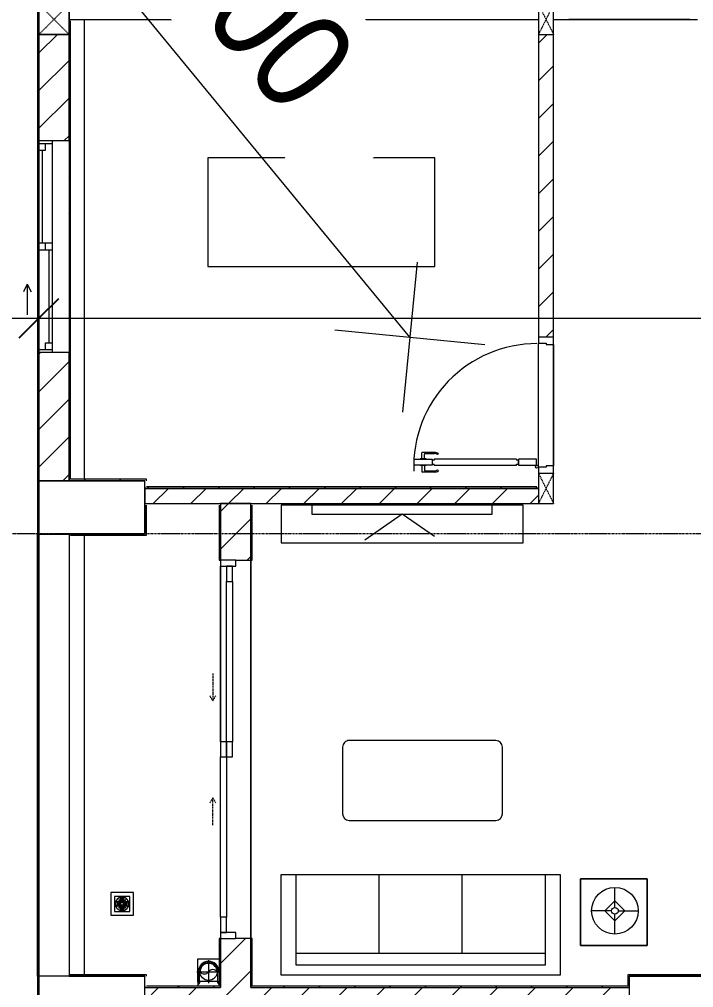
# Model space of a CAD drawing. Header units: millimetres. Extents: x 5357 to 201988, y -16345 to 109895.
# Drawn here: x 33524 to 37978, y 70037 to 76437 of the extents above; entities that cross this region are included whole.
import ezdxf

# ---------------------------------------------------------------- set-up
doc = ezdxf.new("R2010")
doc.units = ezdxf.units.MM
for name, pattern in [('Dash', [6, 3, -3]), ('Grid Line', [22.225, 12.7, -3.175, 3.175, -3.175]), ('IMPORT-CENTER _3_', [10.16, 6.35, -1.27, 1.27, -1.27])]:
    doc.linetypes.add(name, pattern=pattern)
for name, color, linetype, lineweight in [('0-1', 7, 'Continuous', 5), ('A-ANNO-DIMS', 211, 'Continuous', 9), ('A-ANNO-DIMS-220', 211, 'Continuous', 9), ('A-CLNG', 13, 'Continuous', 9), ('A-DETL-GENF-1', 53, 'Continuous', 9), ('A-DETL-THIN', 151, 'Continuous', 9), ('A-DOOR', 31, 'Continuous', 9), ('A-DOOR-1', 53, 'Continuous', 9), ('A-DOOR-FRAM', 31, 'Continuous', 9), ('A-DOOR-HDLN', 31, 'Dash', 9), ('A-FLOR-1', 10, 'Continuous', 9), ('A-FLOR-2', 53, 'Continuous', 9), ('A-GLAZ', 151, 'Continuous', 9), ('A-WALL', 113, 'Continuous', 9), ('A-WALL-1', 9, 'Continuous', 18), ('A-WALL-2', 53, 'Continuous', 9), ('A-WALL-4', 113, 'Continuous', 18), ('A-WALL-PATT-1', 10, 'Continuous', 9), ('A-WALL-PATT-2', 53, 'Continuous', 9), ('A-WALL-PATT-3', 111, 'Continuous', 9), ('G-IMPT', 8, 'Continuous', 9), ('G-IMPT-2', 8, 'IMPORT-CENTER _3_', 9), ('I-FURN', 30, 'Continuous', 9), ('I-FURN-1', 53, 'Continuous', 9), ('I-WALL-1', 9, 'Continuous', 18), ('M-EQPM', 50, 'Continuous', 9), ('S-COLS', 52, 'Continuous', 9), ('S-COLS-2', 9, 'Continuous', 18), ('S-COLS-4', 53, 'Continuous', 9), ('S-COLS-5', 52, 'Continuous', 18), ('S-COLS-6', 52, 'Dash', 9), ('S-COLS-HDLN', 52, 'Dash', 9), ('S-COLS-HDLN-1', 53, 'Dash', 9), ('S-GRID-1', 1, 'Grid Line', 9)]:
    doc.layers.add(name, color=color, linetype=linetype, lineweight=lineweight)
doc.styles.add('Arial_4', font='arial_0.ttf', dxfattribs={"width": 0.9, "height": 660})
doc.styles.add('UTM Avo', font='UTM Avo.ttf', dxfattribs={"width": 0.9, "height": 660})
doc.dimstyles.new('1_Dim_chi_tiet_khu_đất_2', dxfattribs={"dimscale": 304.8, "dimtxt": 673.371204, "dimasz": 0.866142, "dimexe": 0.721785, "dimexo": 0.0625, "dimgap": 0.072178, "dimtad": 1, "dimdec": 0, "dimrnd": 5, "dimzin": 0, "dimdsep": 46, "dimtxsty": 'Arial_4', "dimblk1": 'OBLIQUE', "dimblk2": 'OBLIQUE', "dimsah": 1, "dimcen": 0.09, "dimdle": 0.721785, "dimazin": 0, "dimtfac": 1, "dimtdec": 4, "dimtix": 1, "dimtmove": 0, "dimatfit": 3, "dimfxl": 2.165354, "dimfxlon": 1, "dimtvp": 1, "dimtolj": 1, "dimtzin": 0, "dimarcsym": 2})
doc.dimstyles.new('Arrow_-_2_5mm_Arial_DIM_KHU_DAT', dxfattribs={"dimscale": 304.8, "dimtxt": 659.538626, "dimasz": 2.165354, "dimexe": 1.732283, "dimexo": 0, "dimgap": 0.360892, "dimtad": 1, "dimjust": 3, "dimdec": 0, "dimzin": 0, "dimdsep": 46, "dimtxsty": 'UTM Avo', "dimsah": 1, "dimcen": 0.09, "dimazin": 0, "dimtfac": 1, "dimtdec": 4, "dimtix": 1, "dimtmove": 0, "dimatfit": 2, "dimfxl": 1, "dimtvp": 1, "dimtfill": 1, "dimtolj": 1, "dimtzin": 0, "dimarcsym": 2})
pattern_1 = [(45, (0, 0), (-124.4508, 124.4508), [])]
pattern_2 = [(45, (0, 0), (-116.67262, 116.67262), [])]

# ---------------------------------------------------------------- blocks, each defined once
blk = doc.blocks.new('NCV_TKTC_KET CAU_rvt-1-TKCS_MB SÂN ĐƯỜNG NỘI BỘ')
at = {"layer": 'S-COLS-2'}
for p, q in [((34352.6, 73386.9), (33652.6, 73386.9)), ((33652.6, 73386.9), (33652.6, 73036.9)), ((34352.6, 73036.9), (34352.6, 73386.9)), ((33652.6, 73036.9), (34352.6, 73036.9)), ((33652.6, 70111.9), (33652.6, 69761.9)), ((34352.6, 70111.9), (33652.6, 70111.9)), ((34352.6, 69761.9), (34352.6, 70111.9)), ((37552.6, 70111.9), (37552.6, 69761.9)), ((38852.6, 70111.9), (37552.6, 70111.9))]:
    blk.add_line(p, q, dxfattribs=at)
blk = doc.blocks.new('DOOR_CW_01 CANH MO-PANEL KINH - DIW_01-900x2200-CỬA GỖ VÂN LAMINATE-553393-TKCS_MB SÂN ĐƯỜNG NỘI BỘ')
at = {"layer": 'A-DETL-GENF-1'}
for p, q in [((-397, 872), (-357, 872)), ((-397, 752), (-397, 872)), ((-357, 872), (-357, 752)), ((-442, 737), (-442, 816.5)), ((-399, 820.5), (-438, 820.5)), ((-434, 799.5), (-434, 737)), ((-399, 803.5), (-430, 803.5)), ((-399, 831.8), (-397, 831.8)), ((-399, 792.2), (-399, 831.8)), ((-397, 792.2), (-399, 792.2)), ((-397, 792.2), (-397, 831.8)), ((-357, 792.2), (-357, 831.8)), ((-355, 831.8), (-357, 831.8)), ((-357, 792.2), (-355, 792.2)), ((-355, 792.2), (-355, 831.8)), ((-355, 820.5), (-316, 820.5)), ((-355, 803.5), (-324, 803.5)), ((-320, 799.5), (-320, 737)), ((-312, 737), (-312, 816.5)), ((-433.9, 711.2), (-427.3, 715.8)), ((-357, 752), (-397, 752)), ((-397, 738), (-391, 738)), ((-397, 738), (-397, 196)), ((-363, 752), (-391, 752)), ((-391, 752), (-391, 738)), ((-363, 738), (-363, 752)), ((-357, 738), (-363, 738)), ((-357, 196), (-357, 738)), ((-320.1, 711.2), (-326.7, 715.8)), ((-397, 196), (-391, 196)), ((-391, 196), (-391, 182)), ((-357, 196), (-363, 196)), ((-363, 182), (-363, 196)), ((-357, 182), (-397, 182)), ((-397, 182), (-397, 62)), ((-391, 182), (-363, 182)), ((-357, 62), (-357, 182)), ((-397, 62), (-357, 62))]:
    blk.add_line(p, q, dxfattribs=at)
blk.add_circle((-407, 60), 10, dxfattribs=at)
for centre, radius, start, end in [((-407, 60), 814, 360, 92), ((-438, 816.5), 4, 90, 180), ((-430, 799.5), 4, 90, 180), ((-324, 799.5), 4, 360, 90), ((-316, 816.5), 4, 0, 90), ((-397, 737), 45, 180, 215), ((-397, 737), 37, 180, 215), ((-357, 737), 37, 325, 0), ((-357, 737), 45, 325, 0)]:
    blk.add_arc(centre, radius, start, end, dxfattribs=at)
at = {"layer": 'A-DOOR-1'}
for p, q in [((-410, 50), (-450, 50)), ((-450, 50), (-450, -50)), ((-410, 0), (-410, 50)), ((-400, 0), (-410, 0)), ((-407, 50), (-382, 50)), ((-400, -50), (-400, 0)), ((410, 0), (400, 0)), ((400, 0), (400, -50)), ((450, 50), (410, 50)), ((410, 50), (410, 0)), ((450, -50), (450, 50)), ((-450, -50), (-400, -50)), ((400, -50), (450, -50))]:
    blk.add_line(p, q, dxfattribs=at)
blk = doc.blocks.new('BAN LV A - BAN LV A_dwg_ban hoc2-V171-TKCS_MB SÂN ĐƯỜNG NỘI BỘ')
at = {"layer": 'I-FURN'}
for p, q in [((-194.4, 388.8), (-194.4, 113.4)), ((145.8, 437.4), (-145.8, 437.4)), ((194.4, 113.4), (194.4, 388.8)), ((-243, 354.4), (-243, 162)), ((194.4, 351.4), (194.4, 150.8)), ((243.7, 162.9), (243.7, 354.4)), ((-120.5, 64.8), (120.5, 64.8))]:
    blk.add_line(p, q, dxfattribs=at)
at = {"layer": 'I-FURN', "flags": 128}
blk.add_lwpolyline([(-737.8, 610.5), (-737.8, 1330.5), (-154.9, 1330.5), (762.2, 1330.5), (762.2, 610.5)], close=True, dxfattribs=at)
at = {"layer": 'I-FURN'}
for centre, radius, start, end in [((-145.8, 388.8), 48.6, 90, 180), ((145.8, 388.8), 48.6, 360, 90), ((-218.7, 347.3), 25.3, 343.7398, 163.7398), ((219.4, 347.3), 25.3, 16.2602, 170.70537), ((-218.7, 154.9), 25.3, 163.7398, 16.2602), ((219.4, 154.9), 25.3, 189.29463, 16.2602), ((-180.2, 75.4), 17.8, 57.97259, 216.69006), ((-145.8, 113.4), 48.6, 180, 207.58444), ((0, 324), 324, 233.1301, 290.38474), ((0, 359.3), 318.2, 237.57575, 302.42425), ((0, 324), 324, 290.74595, 306.8699), ((180.2, 75.4), 17.8, 323.30994, 122.02741), ((145.8, 113.4), 48.6, 332.41556, 0)]:
    blk.add_arc(centre, radius, start, end, dxfattribs=at)
blk = doc.blocks.new('BAN LV A - BAN LV A_dwg-V172-TKCS_MB SÂN ĐƯỜNG NỘI BỘ')
at = {"extrusion": (0, 0, -1), "zscale": -1, "rotation": 180}
blk.add_blockref('BAN LV A - BAN LV A_dwg_ban hoc2-V171-TKCS_MB SÂN ĐƯỜNG NỘI BỘ', (-729, 1383.7), dxfattribs=at)
blk = doc.blocks.new('BAN LV A - BAN LV A-V173-TKCS_MB SÂN ĐƯỜNG NỘI BỘ')
at = {"layer": 'I-FURN-1'}
for p, q in [((486, 1221.7), (486, 1029.3)), ((534.6, 1270.3), (534.6, 1235.9)), ((923.4, 1232.9), (923.4, 1270.3)), ((972.7, 1029.3), (972.7, 1220.9)), ((534.6, 1029.3), (534.6, 994.9)), ((923.4, 994.9), (923.4, 1032.3)), ((583.2, 946.3), (874.8, 946.3)), ((1491.2, 773.2), (-8.8, 773.2)), ((-8.8, 773.2), (-8.8, 53.2)), ((1491.2, 53.2), (1491.2, 773.2)), ((-8.8, 53.2), (1491.2, 53.2))]:
    blk.add_line(p, q, dxfattribs=at)
for centre, radius, start, end in [((729, 1059.7), 324, 69.65242, 126.8699), ((729, 1059.7), 324, 53.1301, 69.44677), ((548.9, 1308.3), 17.8, 143.30994, 240.59603), ((583.2, 1270.3), 48.6, 152.41556, 180), ((909.2, 1308.3), 17.8, 299.40397, 36.69006), ((874.8, 1270.3), 48.6, 360, 27.58444), ((510.3, 1228.8), 25.3, 16.2602, 196.2602), ((948.4, 1228.8), 25.3, 103.14006, 170.70537), ((948.4, 1228.8), 25.3, 343.7398, 98.79553), ((510.3, 1036.4), 25.3, 196.2602, 343.7398), ((948.4, 1036.4), 25.3, 189.29463, 343.7398), ((583.2, 994.9), 48.6, 180, 270), ((874.8, 994.9), 48.6, 270, 360)]:
    blk.add_arc(centre, radius, start, end, dxfattribs=at)
blk.add_blockref('BAN LV A - BAN LV A_dwg-V172-TKCS_MB SÂN ĐƯỜNG NỘI BỘ', (0, 0))
blk = doc.blocks.new('G1_SOF - BO TRU - 100x200-V112-TKCS_MB SÂN ĐƯỜNG NỘI BỘ')
at = {"layer": 'S-COLS-2'}
for p, q in [((-50, 100), (-50, -100)), ((50, -100), (50, 100)), ((-50, -100), (50, -100))]:
    blk.add_line(p, q, dxfattribs=at)
at = {"layer": 'S-COLS-HDLN-1'}
for p, q in [((50, 100), (-50, -100)), ((-50, 100), (50, -100))]:
    blk.add_line(p, q, dxfattribs=at)
blk = doc.blocks.new('G1_SOF - BO TRU - 100x200-V106-TKCS_MB SÂN ĐƯỜNG NỘI BỘ')
at = {"layer": 'S-COLS-2'}
for p, q in [((50, 100), (-50, 100)), ((-50, 100), (-50, -100)), ((50, -100), (50, 100)), ((-50, -100), (50, -100))]:
    blk.add_line(p, q, dxfattribs=at)
at = {"layer": 'S-COLS-HDLN-1'}
for p, q in [((50, 100), (-50, -100)), ((-50, 100), (50, -100))]:
    blk.add_line(p, q, dxfattribs=at)
blk = doc.blocks.new('LOBBY_SOFA_1 - LOBBY_SOFA_1-V180-TKCS_MB SÂN ĐƯỜNG NỘI BỘ')
at = {"layer": 'I-FURN'}
for p, q in [((-2556, 0), (-2556, -660)), ((-708, 0), (-2556, 0)), ((-708, -660), (-708, 0)), ((-2457, -66), (-2457, -660)), ((-807, -66), (-2457, -66)), ((-807, -660), (-807, -66)), ((-807, -143), (-2457, -143)), ((-1907, -143), (-1907, -660)), ((-1357, -143), (-1357, -660)), ((-3128.2, -193.5), (-2688.2, -193.5)), ((-3128.2, -633.5), (-3128.2, -193.5)), ((-2688.2, -193.5), (-2688.2, -633.5)), ((-2915.4, -269), (-2915.4, -401)), ((-2915.4, -357), (-2981.4, -423)), ((-2849.4, -423), (-2915.4, -357)), ((-2937.4, -423), (-3069.4, -423)), ((-2981.4, -423), (-2915.4, -489)), ((-2915.4, -489), (-2849.4, -423)), ((-2915.4, -445), (-2915.4, -577)), ((-2893.4, -423), (-2761.4, -423)), ((-2688.2, -633.5), (-3128.2, -633.5)), ((-2556, -660), (-708, -660)), ((-1160.3, -1020.5), (-2128.3, -1020.5)), ((-2172.3, -1064.5), (-2172.3, -1504.5)), ((-1116.3, -1504.5), (-1116.3, -1064.5)), ((-2128.3, -1548.5), (-1160.3, -1548.5))]:
    blk.add_line(p, q, dxfattribs=at)
for radius in [154, 22]:
    blk.add_circle((-2915.4, -423), radius, dxfattribs=at)
for centre, start, end in [((-2128.3, -1064.5), 90, 180), ((-1160.3, -1064.5), 0, 90), ((-2128.3, -1504.5), 180, 270), ((-1160.3, -1504.5), 270, 0)]:
    blk.add_arc(centre, 44, start, end, dxfattribs=at)
at = {"layer": 'I-FURN-1'}
for p, q in [((-708, 0), (-2556, 0)), ((-2556, 0), (-2556, -660)), ((-708, -660), (-708, 0)), ((-2688.2, -193.5), (-3128.2, -193.5)), ((-3128.2, -193.5), (-3128.2, -633.5)), ((-2688.2, -633.5), (-2688.2, -193.5)), ((-3128.2, -633.5), (-2688.2, -633.5)), ((-2556, -660), (-708, -660)), ((-1160.3, -1020.5), (-2128.3, -1020.5)), ((-2172.3, -1064.5), (-2172.3, -1504.5)), ((-1116.3, -1504.5), (-1116.3, -1064.5)), ((-2128.3, -1548.5), (-1160.3, -1548.5))]:
    blk.add_line(p, q, dxfattribs=at)
for centre, start, end in [((-2128.3, -1064.5), 90, 180), ((-1160.3, -1064.5), 0, 90), ((-2128.3, -1504.5), 180, 270), ((-1160.3, -1504.5), 270, 0)]:
    blk.add_arc(centre, 44, start, end, dxfattribs=at)
blk = doc.blocks.new('RES_BAN AN - RES_BAN AN-V137-TKCS_MB SÂN ĐƯỜNG NỘI BỘ')
at = {"layer": 'I-FURN-1'}
for p, q in [((1600, 0), (0, 0)), ((0, 0), (0, -250)), ((1600, -250), (1600, 0)), ((0, -250), (1600, -250))]:
    blk.add_line(p, q, dxfattribs=at)
blk = doc.blocks.new('KE TIVI-2 - KE TIVI-2-V138-TKCS_MB SÂN ĐƯỜNG NỘI BỘ')
at = {"layer": 'I-FURN-1'}
for p, q in [((-595.6, 0), (-595.6, -60)), ((595.6, 0), (-595.6, 0)), ((-595.6, -60), (595.6, -60)), ((0, -60), (-245.7, -232.1)), ((213, -209.1), (0, -60)), ((595.6, -60), (595.6, 0))]:
    blk.add_line(p, q, dxfattribs=at)
blk = doc.blocks.new('NCV_TKTC_TANG 1_rvt-1-TKCS_MB SÂN ĐƯỜNG NỘI BỘ')
at = {"layer": 'A-WALL-PATT-1'}
h = blk.add_hatch(dxfattribs=at)
h.set_pattern_fill('FP_1', color=256, style=0, pattern_type=2)
h.set_pattern_definition(pattern_1)
h.paths.add_polyline_path([(37002.6, 74336.9), (37052.6, 74336.9), (37052.6, 76336.9), (36952.6, 76336.9), (36952.6, 74336.9)])
h = blk.add_hatch(dxfattribs=at)
h.set_pattern_fill('FP_1', color=256, style=0, pattern_type=2)
h.set_pattern_definition(pattern_1)
h.paths.add_polyline_path([(36828.6, 73236.9), (36952.6, 73236.9), (36952.6, 73336.9), (34352.6, 73336.9), (34352.6, 73236.9), (36627.1, 73236.9)])
at = {"layer": 'A-WALL-PATT-2'}
h = blk.add_hatch(dxfattribs=at)
h.set_pattern_fill('FP_2', color=256, style=0, pattern_type=2)
h.set_pattern_definition(pattern_2)
h.paths.add_polyline_path([(33852.6, 73386.9), (33862.6, 73386.9), (33862.6, 76426.9), (33852.6, 76426.9), (33852.6, 74235.3)])
h = blk.add_hatch(dxfattribs=at)
h.set_pattern_fill('FP_2', color=256, style=0, pattern_type=2)
h.set_pattern_definition(pattern_2)
h.paths.add_polyline_path([(33952.6, 73386.9), (34362.6, 73386.9), (34361.1, 73396.9), (33862.6, 73396.9), (33862.6, 73386.9)])
h = blk.add_hatch(dxfattribs=at)
h.set_pattern_fill('FP_2', color=256, style=0, pattern_type=2)
h.set_pattern_definition(pattern_2)
h.paths.add_polyline_path([(34360.8, 73336.9), (36952.6, 73336.9), (36952.6, 73346.9), (34352.6, 73346.9), (34352.6, 73336.9)])
h = blk.add_hatch(dxfattribs=at)
h.set_pattern_fill('FP_2', color=256, style=0, pattern_type=2)
h.set_pattern_definition(pattern_2)
h.paths.add_polyline_path([(34352.6, 73026.9), (34362.6, 73026.9), (34362.6, 73226.9), (34352.6, 73226.9), (34352.6, 73036.9)])
h = blk.add_hatch(dxfattribs=at)
h.set_pattern_fill('FP_2', color=256, style=0, pattern_type=2)
h.set_pattern_definition(pattern_2)
h.paths.add_polyline_path([(34842.6, 70036.9), (34852.6, 70036.9), (34852.6, 70362.4), (34842.6, 70360.3), (34842.6, 70038.4)])
h.paths.add_polyline_path([(34842.6, 72862.4), (34852.6, 72862.4), (34852.6, 73226.9), (34842.6, 73226.9), (34842.6, 72866.3)])
h = blk.add_hatch(dxfattribs=at)
h.set_pattern_fill('FP_2', color=256, style=0, pattern_type=2)
h.set_pattern_definition(pattern_2)
h.paths.add_polyline_path([(35062.6, 70046.9), (35062.6, 70362.4), (35052.6, 70360.3), (35052.6, 70046.9), (35058.8, 70046.9)])
h.paths.add_polyline_path([(35052.6, 72862.4), (35062.6, 72862.4), (35062.6, 73226.9), (35052.6, 73226.9)])
h = blk.add_hatch(dxfattribs=at)
h.set_pattern_fill('FP_2', color=256, style=0, pattern_type=2)
h.set_pattern_definition(pattern_2)
h.paths.add_polyline_path([(34350.9, 73026.9), (34352.6, 73026.9), (34352.6, 73036.9), (33862.6, 73035.3), (33862.6, 73026.9), (34327.6, 73026.9)])
h = blk.add_hatch(dxfattribs=at)
h.set_pattern_fill('FP_2', color=256, style=0, pattern_type=2)
h.set_pattern_definition(pattern_2)
h.paths.add_polyline_path([(33952.6, 70111.9), (34362.6, 70111.9), (34362.6, 70121.9), (33852.6, 70121.9), (33852.6, 70111.9)])
h = blk.add_hatch(dxfattribs=at)
h.set_pattern_fill('FP_2', color=256, style=0, pattern_type=2)
h.set_pattern_definition(pattern_2)
h.paths.add_polyline_path([(37552.7, 70111.9), (38862.7, 70111.9), (38862.3, 70121.9), (37552.7, 70121.9)])
h = blk.add_hatch(dxfattribs=at)
h.set_pattern_fill('FP_2', color=256, style=0, pattern_type=2)
h.set_pattern_definition(pattern_2)
h.paths.add_polyline_path([(34352.6, 70036.9), (34842.6, 70038.4), (34842.6, 70046.9), (34352.6, 70046.9)])
h = blk.add_hatch(dxfattribs=at)
h.set_pattern_fill('FP_2', color=256, style=0, pattern_type=2)
h.set_pattern_definition(pattern_2)
h.paths.add_polyline_path([(37540.7, 70036.9), (37552.6, 70037.1), (37552.6, 70046.9), (35052.6, 70046.9), (35052.6, 70036.9), (37433.8, 70036.9)])
at = {"layer": 'A-FLOR-1'}
for p, q in [((37052.6, 76336.9), (37052.6, 76436.9)), ((37052.6, 76436.9), (37102.6, 76436.9)), ((37102.6, 76436.9), (37152.6, 76436.9)), ((37152.6, 76436.9), (37952.6, 76436.9)), ((37952.6, 76436.9), (38002.6, 76436.9)), ((37052.6, 74343.1), (37052.6, 76336.9)), ((37052.6, 74336.9), (37052.6, 74343.1)), ((37052.6, 74286.9), (37052.6, 74336.9)), ((37052.6, 73486.9), (37052.6, 74286.9)), ((37052.6, 73443.1), (37052.6, 73486.9)), ((37052.6, 73436.9), (37052.6, 73443.1)), ((37052.6, 73236.9), (37052.6, 73436.9)), ((35052.6, 73226.9), (35052.6, 73236.9)), ((35052.6, 73236.9), (37052.6, 73236.9)), ((35052.6, 70362.4), (35052.6, 72860.3)), ((35052.6, 72860.3), (35052.6, 70362.4))]:
    blk.add_line(p, q, dxfattribs=at)
at = {"layer": 'A-FLOR-2'}
for p, q in [((37952.6, 76436.9), (37152.6, 76436.9)), ((37052.6, 74286.9), (37052.6, 73486.9)), ((35052.6, 72860.3), (34952.6, 72860.3)), ((35052.6, 72862.3), (35052.6, 70362.4)), ((35052.6, 70362.4), (35052.6, 72860.3)), ((34852.6, 72822.3), (34852.6, 71662.3))]:
    blk.add_line(p, q, dxfattribs=at)
at = {"layer": 'A-WALL-1'}
for p, q in [((33857.6, 76436.9), (36952.6, 76436.9)), ((36952.6, 73336.9), (34352.6, 73336.9)), ((34352.6, 73336.9), (34352.6, 73236.9)), ((34352.6, 73236.9), (36952.6, 73236.9))]:
    blk.add_line(p, q, dxfattribs=at)
at = {"layer": 'A-WALL-2'}
for p, q in [((37952.6, 76436.9), (37152.6, 76436.9)), ((36952.6, 76336.9), (36952.6, 74336.9)), ((37052.6, 74336.9), (37052.6, 76336.9)), ((36952.6, 73476.9), (36952.6, 74296.9)), ((37052.6, 74286.9), (37052.6, 73486.9))]:
    blk.add_line(p, q, dxfattribs=at)
at = {"layer": 'I-WALL-1'}
for p, q in [((33852.6, 76426.9), (33852.6, 75635.3)), ((33862.6, 73396.9), (33862.6, 76426.9)), ((33852.6, 74235.3), (33852.6, 73386.9)), ((33852.6, 73386.9), (33862.6, 73386.9)), ((34362.6, 73396.9), (33862.6, 73396.9)), ((33862.6, 73386.9), (34352.6, 73386.9)), ((34352.6, 73346.9), (34352.6, 73336.9)), ((34362.6, 73386.9), (34362.6, 73396.9)), ((36942.6, 73346.9), (34362.6, 73346.9)), ((34352.6, 73336.9), (36952.6, 73336.9)), ((34352.6, 73226.9), (34352.6, 73036.9)), ((34362.6, 73026.9), (34362.6, 73226.9)), ((34842.6, 73226.9), (34842.6, 72862.4)), ((34852.6, 72862.4), (34852.6, 73226.9)), ((35052.6, 73226.9), (35052.6, 72862.4)), ((35062.6, 72862.4), (35062.6, 73226.9)), ((34352.6, 73036.9), (33862.6, 73036.9)), ((33862.6, 73036.9), (33862.6, 73026.9)), ((33862.6, 73026.9), (34352.6, 73026.9)), ((34352.6, 73026.9), (34362.6, 73026.9)), ((34842.6, 72862.4), (34852.6, 72862.4)), ((35052.6, 72862.4), (35062.6, 72862.4)), ((34842.6, 70362.4), (34842.6, 70046.9)), ((34852.6, 70362.4), (34842.6, 70362.4)), ((34852.6, 70036.9), (34852.6, 70362.3)), ((35052.6, 70362.4), (35052.6, 70046.9)), ((35062.6, 70362.4), (35052.6, 70362.4)), ((35062.6, 70046.9), (35062.6, 70362.4)), ((34362.6, 70121.9), (33852.6, 70121.9)), ((33852.6, 70121.9), (33852.6, 70111.9)), ((33852.6, 70111.9), (34352.6, 70111.9)), ((34362.6, 70111.9), (34362.6, 70121.9)), ((37552.7, 70121.9), (37542.7, 70121.9)), ((37542.7, 70121.9), (37542.7, 70046.9)), ((38862.7, 70121.9), (37552.7, 70121.9)), ((37552.7, 70046.9), (37552.7, 70111.9)), ((37552.7, 70111.9), (38852.7, 70111.9)), ((34352.6, 70046.9), (34352.6, 70036.9)), ((34352.6, 70036.9), (34842.6, 70036.9)), ((34842.6, 70046.9), (34362.6, 70046.9)), ((34842.6, 70036.9), (34852.6, 70036.9)), ((35052.6, 70046.9), (35052.6, 70036.9)), ((35052.6, 70036.9), (37552.7, 70036.9)), ((37542.7, 70046.9), (35062.6, 70046.9)), ((37552.7, 70036.9), (37552.7, 70046.9))]:
    blk.add_line(p, q, dxfattribs=at)
at = {"layer": 'A-DOOR-1', "rotation": 89.9999999999992}
blk.add_blockref('DOOR_CW_01 CANH MO-PANEL KINH - DIW_01-900x2200-CỬA GỖ VÂN LAMINATE-553393-TKCS_MB SÂN ĐƯỜNG NỘI BỘ', (37002.6, 73886.9), dxfattribs=at)
at = {"layer": 'I-FURN-1'}
for name, p in [('BAN LV A - BAN LV A-V173-TKCS_MB SÂN ĐƯỜNG NỘI BỘ', (34776.9, 74749.2)), ('RES_BAN AN - RES_BAN AN-V137-TKCS_MB SÂN ĐƯỜNG NỘI BỘ', (35252.2, 73226.9)), ('KE TIVI-2 - KE TIVI-2-V138-TKCS_MB SÂN ĐƯỜNG NỘI BỘ', (36052.2, 73226.9))]:
    blk.add_blockref(name, p, dxfattribs=at)
at = {"layer": 'I-FURN-1', "rotation": 180}
blk.add_blockref('LOBBY_SOFA_1 - LOBBY_SOFA_1-V180-TKCS_MB SÂN ĐƯỜNG NỘI BỘ', (34542.6, 70121.9), dxfattribs=at)
at = {"layer": 'S-COLS-4'}
for name, p in [('G1_SOF - BO TRU - 100x200-V106-TKCS_MB SÂN ĐƯỜNG NỘI BỘ', (37002.6, 76436.9)), ('G1_SOF - BO TRU - 100x200-V112-TKCS_MB SÂN ĐƯỜNG NỘI BỘ', (37002.6, 73336.9))]:
    blk.add_blockref(name, p, dxfattribs=at)
blk = doc.blocks.new('1_FAMILY RVT - W01-WxH 1400x1400xmm-411185-TKCS_MB SÂN ĐƯỜNG NỘI BỘ')
at = {"layer": 'A-GLAZ'}
for p, q in [((-700, 103.81), (700, 103.81)), ((-700, -96.19), (-700, 103.81)), ((700, 103.81), (700, -96.19)), ((-700, -7.29), (-680.95, -7.29)), ((-680.95, -7.29), (-22.225, -7.29)), ((-680.95, -96.19), (-680.95, -7.29)), ((-636.5, -51.74), (-680.95, -51.74)), ((-636.5, -96.19), (-636.5, -51.74)), ((-22.225, -7.29), (22.225, -7.29)), ((-22.225, -7.29), (-22.225, -96.19)), ((22.225, -51.74), (-22.225, -51.74)), ((22.225, -7.29), (636.5, -7.29)), ((22.225, -96.19), (22.225, -7.29)), ((22.225, -29.515), (636.5, -29.515)), ((636.5, -7.29), (700, -7.29)), ((636.5, -51.74), (636.5, -7.29)), ((680.95, -51.74), (636.5, -51.74)), ((680.95, -96.19), (680.95, -7.29)), ((700, -96.19), (-700, -96.19)), ((-700, -96.19), (-636.5, -96.19)), ((-636.5, -73.965), (-22.225, -73.965)), ((-636.5, -96.19), (-22.225, -96.19)), ((-22.225, -96.19), (22.225, -96.19)), ((22.225, -96.19), (680.95, -96.19)), ((680.95, -96.19), (700, -96.19)), ((248.4, -172.39), (299.2, -146.99)), ((248.4, -172.39), (299.2, -197.79)), ((248.4, -172.39), (451.6, -172.39))]:
    blk.add_line(p, q, dxfattribs=at)
blk = doc.blocks.new('TKTC_XREF_251221_MB TANG 1 - TKTC_XREF_260130_MB TANG 1_dwg_THU NUOC - THU NUOC-444531-TKCS_MB TẦNG 1-4202120-TKCS_MB SÂN ĐƯỜNG NỘI BỘ')
at = {"layer": 'M-EQPM'}
for p, q in [((-23.3, 10.8), (40.9, 10.8)), ((40.9, 4.8), (-23.3, 4.8)), ((-11, 23.3), (28.5, 23.3)), ((28.5, 17.3), (-11, 17.3)), ((-1.1, 35.6), (18.5, 35.6)), ((18.5, 29.6), (-1.1, 29.6)), ((-23.3, -13.6), (40.9, -13.6)), ((40.9, -19.6), (-23.3, -19.6)), ((-11, -26.1), (28.5, -26.1)), ((28.5, -32.1), (-11, -32.1)), ((-1.1, -38.5), (18.5, -38.5)), ((18.5, -44.5), (-1.1, -44.5))]:
    blk.add_line(p, q, dxfattribs=at)
at = {"layer": 'M-EQPM', "flags": 128}
for points in [[(83.7, -79.4), (83.7, 70.6), (-66.3, 70.6), (-66.3, -79.4)], [(58.7, -54.4), (58.7, 45.6), (-41.3, 45.6), (-41.3, -54.4)]]:
    blk.add_lwpolyline(points, close=True, dxfattribs=at)
for points in [[(-23.3, -1.2), (0.7, -1.2), (0.7, -7.2), (-23.3, -7.2)], [(40.9, -7.2), (16.7, -7.2), (16.7, -1.2), (40.9, -1.2)]]:
    blk.add_lwpolyline(points, dxfattribs=at)
at = {"layer": 'M-EQPM'}
for centre, radius, start, end in [((8.7, -4.4), 45, 360, 180), ((8.7, -4.4), 45, 360, 180), ((-23.3, 7.8), 3, 90, 270), ((-11, 20.3), 3, 90, 270), ((-1.1, 32.6), 3, 90, 270), ((18.5, 32.6), 3, 270, 90), ((28.5, 20.3), 3, 270, 90), ((40.9, 7.8), 3, 270, 90), ((8.7, -4.4), 45, 180, 360), ((8.7, -4.4), 45, 180, 360), ((-23.3, -4.2), 3, 90, 270), ((-23.3, -16.6), 3, 90, 270), ((-11, -29.1), 3, 90, 270), ((-1.1, -41.5), 3, 90, 270), ((18.5, -41.5), 3, 270, 90), ((28.5, -29.1), 3, 270, 90), ((40.9, -4.2), 3, 270, 90), ((40.9, -16.6), 3, 270, 90)]:
    blk.add_arc(centre, radius, start, end, dxfattribs=at)
blk = doc.blocks.new('TKTC_XREF_251221_MB TANG 1 - TKTC_XREF_260130_MB TANG 1_dwg_CUM U_DN100-V369-TKCS_MB SÂN ĐƯỜNG NỘI BỘ')
at = {"layer": 'G-IMPT'}
for p, q in [((-79.1, 66.6), (-79.1, 63.4)), ((-76.6, 66.6), (-76.6, 63.4)), ((-74.6, 66.6), (-74.6, 63.4)), ((-72.7, 69.3), (-72.7, 60.7)), ((-66.9, 67.9), (-71.7, 67.9)), ((-65, 69), (0, 69)), ((-66.9, 62.1), (-71.7, 62.1)), ((-79.1, -63.4), (-79.1, -66.6)), ((-76.6, -63.4), (-76.6, -66.6)), ((-74.6, -63.4), (-74.6, -66.6)), ((-72.7, -60.7), (-72.7, -68.3)), ((-66.9, -62.1), (-71.7, -62.1)), ((-66.9, -67.9), (-71.7, -67.9))]:
    blk.add_line(p, q, dxfattribs=at)
at = {"layer": 'G-IMPT', "flags": 128}
for points in [[(-72.7, 67.6), (-78.1, 67.6), (-78.1, 62.4), (-72.7, 62.4)], [(-71.7, 59.2), (-66.9, 59.2), (-66.9, 70.8), (-71.7, 70.8)], [(-66.9, 70.8), (-66.9, 72.7), (-65, 72.7), (-65, 57.3), (-66.9, 57.3), (-66.9, 59.2)], [(-65, 61), (0, 61), (0, 57)], [(-72.7, -62.4), (-78.1, -62.4), (-78.1, -67.6), (-72.7, -67.6)], [(-66.9, -68.3), (-66.9, -59.2), (-71.7, -59.2)], [(-66.9, -59.2), (-66.9, -57.3), (-65, -57.3), (-65, -68.3)], [(-65, -61), (0, -61), (0, -57)]]:
    blk.add_lwpolyline(points, dxfattribs=at)
at = {"layer": 'G-IMPT'}
for centre, radius, start, end in [((-78.1, 66.6), 0.96, 90, 180), ((-71.1, 69.3), 1.56, 112.61986, 247.38014), ((-67.9, 65), 4.8, 143.1301, 216.8699), ((0, 0), 69, 271.95476, 90), ((-78.1, 63.4), 0.96, 180, 270), ((-71.1, 60.7), 1.56, 112.61986, 247.38014), ((0, 0), 61, 270, 90), ((0, 0), 57, 270, 90), ((-78.1, -63.4), 0.96, 90, 180), ((-71.1, -60.7), 1.56, 112.61986, 247.38014), ((-67.9, -65), 4.8, 143.1301, 216.8699), ((-78.1, -66.6), 0.96, 180, 270)]:
    blk.add_arc(centre, radius, start, end, dxfattribs=at)
blk = doc.blocks.new('TKTC_XREF_251221_MB TANG 1 - TKTC_XREF_260130_MB TANG 1_dwg_$cc-V315-TKCS_MB SÂN ĐƯỜNG NỘI BỘ')
at = {"layer": 'G-IMPT'}
blk.add_circle((0, 0), 0.5, dxfattribs=at)
for centre, radius, start, end in [((0, 0), 0.5, 90, 270), ((0.188, 0.25), 0.313, 126.8699, 233.1301), ((-0.188, -0.25), 0.313, 306.8699, 53.1301)]:
    blk.add_arc(centre, radius, start, end, dxfattribs=at)
at = {"layer": 'G-IMPT-2'}
for p, q in [((0, -0.673), (0, 0.607)), ((-0.673, 0), (0.673, 0))]:
    blk.add_line(p, q, dxfattribs=at)
blk = doc.blocks.new('TKTC_XREF_251221_MB TANG 1 - TKTC_XREF_260130_MB TANG 1_dwg-4202109-TKCS_MB SÂN ĐƯỜNG NỘI BỘ')
at = {"layer": 'G-IMPT'}
blk.add_line((-168309.1, -331269.6), (-168449.6, -331269.6), dxfattribs=at)
at = {"layer": 'G-IMPT', "flags": 128}
for points in [[(-168449.6, -331269.6), (-168449.6, -331119.9), (-168309.1, -331119.9)], [(-168309.1, -331269.7), (-168449.9, -331269.7), (-168449.7, -331299.7)]]:
    blk.add_lwpolyline(points, dxfattribs=at)
blk.add_blockref('TKTC_XREF_251221_MB TANG 1 - TKTC_XREF_260130_MB TANG 1_dwg_THU NUOC - THU NUOC-444531-TKCS_MB TẦNG 1-4202120-TKCS_MB SÂN ĐƯỜNG NỘI BỘ', (-168957.9, -330752))
for name, p, xscale, yscale, zscale, rotation in [('TKTC_XREF_251221_MB TANG 1 - TKTC_XREF_260130_MB TANG 1_dwg_$cc-V315-TKCS_MB SÂN ĐƯỜNG NỘI BỘ', (-168378.1, -331204.7), 113.7150000000073, 113.7150000000073, 113.7150000000073, 269.9990086637467), ('TKTC_XREF_251221_MB TANG 1 - TKTC_XREF_260130_MB TANG 1_dwg_CUM U_DN100-V369-TKCS_MB SÂN ĐƯỜNG NỘI BỘ', (-168377.2, -331204.7), 0.9975000000000007, 0.9975000000000007, 0.9975000000000007, 90.00099133829464)]:
    blk.add_blockref(name, p, dxfattribs=dict(xscale=xscale, yscale=yscale, zscale=zscale, rotation=rotation))
blk = doc.blocks.new('TKTC_XREF_251221_MB TANG 1 - TKTC_XREF_251221_MB TANG 1-2038492-TKCS_MB SÂN ĐƯỜNG NỘI BỘ')
blk.add_blockref('TKTC_XREF_251221_MB TANG 1 - TKTC_XREF_260130_MB TANG 1_dwg-4202109-TKCS_MB SÂN ĐƯỜNG NỘI BỘ', (169499.1, 384109.7))
blk = doc.blocks.new('G1_SOF - BO TRU - 200x200-3050151-TKCS_MB SÂN ĐƯỜNG NỘI BỘ')
at = {"layer": 'S-COLS-HDLN'}
for p, q in [((-100, 100), (100, -100)), ((100, 100), (-100, -100))]:
    blk.add_line(p, q, dxfattribs=at)
blk = doc.blocks.new('DEG_02-DEG_03 - DEG_02-2500x2400mm-CỬA ĐI 02 CÁNH TRƯỢT-V13-TKCS_MB SÂN ĐƯỜNG NỘI BỘ')
at = {"layer": 'A-DOOR'}
for p, q in [((-1110, 100), (-1210, 100)), ((-1210, 100), (-1210, 60)), ((-1110, 60), (-1110, 100)), ((-1110, 100), (-50, 100)), ((50, 100), (-50, 100)), ((-50, 100), (-50, 60)), ((50, 60), (50, 100)), ((-1210, 60), (-1110, 60)), ((-50, 60), (-1110, 60)), ((50, 60), (-50, 60)), ((-50, 60), (-50, 20)), ((-50, 60), (50, 60)), ((-50, 20), (50, 20)), ((50, 20), (50, 60)), ((50, 60), (1110, 60)), ((1110, 20), (50, 20)), ((1210, 60), (1110, 60)), ((1110, 60), (1110, 20)), ((1110, 20), (1210, 20)), ((1210, 20), (1210, 60))]:
    blk.add_line(p, q, dxfattribs=at)
at = {"layer": 'A-DOOR-FRAM'}
for p, q in [((-1210, 100), (-1250, 100)), ((-1250, 100), (-1250, 0)), ((-1210, 0), (-1210, 100)), ((1250, 100), (1210, 100)), ((1210, 100), (1210, 0)), ((1250, 0), (1250, 100)), ((-1250, 0), (-1210, 0)), ((1210, 0), (1250, 0))]:
    blk.add_line(p, q, dxfattribs=at)
at = {"layer": 'A-DOOR-HDLN'}
for p, q in [((-500.4, 151.1), (-320.4, 151.1)), ((-320.4, 151.1), (-355, 171.1)), ((-320.4, 151.1), (-355, 131.1)), ((320.4, 151.1), (355, 171.1)), ((320.4, 151.1), (355, 131.1)), ((500.4, 151.1), (320.4, 151.1))]:
    blk.add_line(p, q, dxfattribs=at)
blk = doc.blocks.new('DIMBLOCK6-TKCS_MB SÂN ĐƯỜNG NỘI BỘ')
at = {"layer": 'A-ANNO-DIMS-220', "lineweight": 25}
blk.add_hatch(color=256, dxfattribs=at).paths.add_polyline_path([(32928.6, 78199.6), (33257.8, 77615.8), (33437.6, 77763.6)])
at = {"layer": 'A-ANNO-DIMS-220'}
for p, q in [((36103.5, 74336.9), (32928.6, 78199.6)), ((36151.9, 74832.4), (36055.1, 73841.5)), ((35608.1, 74385.4), (36598.9, 74288.5))]:
    blk.add_line(p, q, dxfattribs=at)
at = {"layer": 'A-ANNO-DIMS-220', "lineweight": 25}
for p, q in [((32928.6, 78199.6), (33257.8, 77615.8)), ((33437.6, 77763.6), (32928.6, 78199.6)), ((33257.8, 77615.8), (33437.6, 77763.6))]:
    blk.add_line(p, q, dxfattribs=at)
at = {"layer": 'A-ANNO-DIMS-220'}
blk.add_arc((36103.5, 74336.9), 5000, 123.36758, 135.46845, dxfattribs=at)
at = {"layer": 'A-ANNO-DIMS-220', "color": 0, "insert": (34669.1, 77564), "char_height": 660, "width": 2169.149, "attachment_point": 1, "rotation": 309.41801, "line_spacing_factor": 1.110334, "style": 'UTM Avo', "bg_fill": 3, "box_fill_scale": 1.25, "bg_fill_color": 256, "bg_fill_true_color": 13158600, "bg_fill_transparency": 0}
blk.add_mtext('5000', dxfattribs=at)
blk = doc.blocks.new('DIMBLOCK44-TKCS_MB SÂN ĐƯỜNG NỘI BỘ')
at = {"layer": 'A-ANNO-DIMS-220'}
for p, q in [((33652.6, 75120.9), (33652.6, 74240.9)), ((33652.6, 74460.9), (33652.6, 75120.9)), ((54952.6, 75120.9), (54952.6, 74240.9)), ((54952.6, 74460.9), (54952.6, 75120.9)), ((33432.6, 74460.9), (55172.6, 74460.9))]:
    blk.add_line(p, q, dxfattribs=at)
at = {"layer": 'A-ANNO-DIMS-220', "lineweight": 25}
for p, q in [((33652.6, 74460.9), (33784.6, 74592.9)), ((54952.6, 74460.9), (55084.6, 74592.9)), ((33652.6, 74460.9), (33520.6, 74328.9)), ((54952.6, 74460.9), (54820.6, 74328.9))]:
    blk.add_line(p, q, dxfattribs=at)
at = {"layer": 'A-ANNO-DIMS-220', "color": 0, "insert": (43163, 75339.8), "char_height": 660, "width": 2734.923, "attachment_point": 1, "line_spacing_factor": 0.941778, "style": 'Arial_4'}
blk.add_mtext('21300', dxfattribs=at)
blk = doc.blocks.new('_Oblique')
at = {"color": 0, "linetype": 'ByBlock', "lineweight": -2}
blk.add_line((-0.5, -0.5), (0.5, 0.5), dxfattribs=at)

msp = doc.modelspace()

# ---------------------------------------------------------------- hatches: boundary and pattern name
at = {"layer": 'A-WALL-PATT-3'}
h = msp.add_hatch(dxfattribs=at)
h.set_pattern_fill('FP_1', color=256, style=0, pattern_type=2)
h.set_pattern_definition(pattern_1)
h.paths.add_polyline_path([(33652.6, 73386.9), (33852.6, 73386.9), (33852.6, 74235.3), (33652.6, 74235.3)])
h.paths.add_polyline_path([(33652.6, 75635.3), (33852.6, 75635.3), (33852.6, 76336.9), (33652.6, 76336.9)])
h = msp.add_hatch(dxfattribs=at)
h.set_pattern_fill('FP_1', color=256, style=0, pattern_type=2)
h.set_pattern_definition(pattern_1)
h.paths.add_polyline_path([(35052.6, 70036.9), (35052.6, 70362.3), (34852.6, 70360.3), (34852.6, 70036.9), (35012.9, 70036.9)])
h.paths.add_polyline_path([(34852.6, 72862.3), (35052.6, 72862.3), (35052.6, 73236.9), (34852.6, 73236.9), (34852.6, 73036.9)])
h = msp.add_hatch(dxfattribs=at)
h.set_pattern_fill('FP_1', color=256, style=0, pattern_type=2)
h.set_pattern_definition(pattern_1)
h.paths.add_polyline_path([(34352.6, 69836.9), (37552.6, 69836.9), (37552.6, 70036.9), (34352.6, 70036.9)])

# ---------------------------------------------------------------- linework, layer by layer
at = {"layer": 'A-CLNG'}
for p, q in [((33952.6, 76436.9), (33952.6, 73396.9)), ((33952.6, 73026.9), (33952.6, 70121.9))]:
    msp.add_line(p, q, dxfattribs=at)
at = {"layer": 'A-DETL-THIN'}
for p, q in [((33652.6, 37037.4), (33652.6, 78236.9)), ((33652.6, 78236.9), (33652.6, 17235.3))]:
    msp.add_line(p, q, dxfattribs=at)
for centre in [(36103.5, 74346.9), (36103.5, 74336.9)]:
    msp.add_arc(centre, 5000, 90, 180, dxfattribs=at)
at = {"layer": 'A-WALL'}
for p, q in [((33852.6, 77876.9), (33852.6, 76426.9)), ((33652.6, 75635.3), (33652.6, 76336.9)), ((33852.6, 76336.9), (33652.6, 76336.9)), ((33652.6, 73386.9), (33652.6, 74235.3)), ((33642.6, 70111.9), (33642.6, 73035.7)), ((33652.6, 73035.7), (33652.6, 70111.9)), ((33652.6, 73035.3), (33852.6, 73035.3)), ((33852.6, 73035.3), (33852.6, 70121.9)), ((35052.6, 72862.3), (35052.6, 70362.4)), ((34852.6, 71662.3), (34852.6, 72822.3))]:
    msp.add_line(p, q, dxfattribs=at)
msp.add_arc((36103.5, 74336.9), 5000, 90, 180, dxfattribs=at)
msp.add_arc((36103.5, 74336.9), 5000, 90, 180, dxfattribs=at)
at = {"layer": 'A-WALL-4'}
for p, q in [((33642.6, 76536.9), (33642.6, 73240.3)), ((33652.6, 76336.9), (33652.6, 76536.9)), ((33852.6, 75635.3), (33852.6, 76336.9)), ((33852.6, 73386.9), (33852.6, 74235.3)), ((33652.6, 73240.3), (33652.6, 73386.9)), ((33652.6, 73386.9), (33852.6, 73386.9)), ((33652.6, 73240.3), (33642.6, 73240.3)), ((33642.6, 73240.3), (33642.6, 73035.7)), ((33652.6, 73035.7), (33652.6, 73240.3)), ((35052.6, 73236.9), (34852.6, 73236.9)), ((34852.6, 73236.9), (34852.6, 72862.3)), ((35052.6, 72862.3), (35052.6, 73236.9)), ((33642.6, 73035.7), (33652.6, 73035.7)), ((34952.6, 72862.3), (35052.6, 72862.3)), ((34852.6, 70362.3), (34852.6, 70036.9)), ((35052.6, 70362.3), (34952.6, 70362.3)), ((35052.6, 70036.9), (35052.6, 70362.3)), ((33652.6, 70111.9), (33642.6, 70111.9)), ((33642.6, 70111.9), (33642.6, 69762.3)), ((33652.6, 69762.3), (33652.6, 70111.9))]:
    msp.add_line(p, q, dxfattribs=at)
at = {"layer": 'S-COLS'}
msp.add_line((33652.6, 76336.9), (33852.6, 76336.9), dxfattribs=at)
at = {"layer": 'S-COLS-5'}
for p, q in [((33652.6, 76536.9), (33652.6, 76336.9)), ((33852.6, 76336.9), (33852.6, 76536.9))]:
    msp.add_line(p, q, dxfattribs=at)
at = {"layer": 'S-GRID-1'}
for p, q in [((33652.6, 20960.6), (33652.6, 80482.7)), ((131551.8, 73036.9), (29351.8, 73036.9))]:
    msp.add_line(p, q, dxfattribs=at)

# ---------------------------------------------------------------- block references
at = {"layer": '0-1'}
for name in ['NCV_TKTC_KET CAU_rvt-1-TKCS_MB SÂN ĐƯỜNG NỘI BỘ', 'NCV_TKTC_TANG 1_rvt-1-TKCS_MB SÂN ĐƯỜNG NỘI BỘ']:
    msp.add_blockref(name, (0, 0), dxfattribs=at)
at = {"layer": 'A-DOOR', "rotation": 89.9999999999999}
msp.add_blockref('DEG_02-DEG_03 - DEG_02-2500x2400mm-CỬA ĐI 02 CÁNH TRƯỢT-V13-TKCS_MB SÂN ĐƯỜNG NỘI BỘ', (34952.6, 71612.3), dxfattribs=at)
at = {"layer": 'A-GLAZ', "rotation": 269.9999999999999}
msp.add_blockref('1_FAMILY RVT - W01-WxH 1400x1400xmm-411185-TKCS_MB SÂN ĐƯỜNG NỘI BỘ', (33748.8, 74935.3), dxfattribs=at)
at = {"layer": 'M-EQPM'}
msp.add_blockref('TKTC_XREF_251221_MB TANG 1 - TKTC_XREF_251221_MB TANG 1-2038492-TKCS_MB SÂN ĐƯỜNG NỘI BỘ', (33652.6, 17236.9), dxfattribs=at)
at = {"layer": 'S-COLS-6'}
msp.add_blockref('G1_SOF - BO TRU - 200x200-3050151-TKCS_MB SÂN ĐƯỜNG NỘI BỘ', (33752.6, 76436.9), dxfattribs=at)

# ---------------------------------------------------------------- next in the draw order: dimensions: what is measured, and where the dimension line sits
at = {"layer": 'A-ANNO-DIMS'}
dim = msp.add_radius_dim(center=(36103.5, 74336.9), mpoint=(32928.6, 78199.6), dimstyle='Arrow_-_2_5mm_Arial_DIM_KHU_DAT', override={"dimpost": '<>'}, dxfattribs=at)
dim.commit()
dim.dimension.update_dxf_attribs({"geometry": 'DIMBLOCK6-TKCS_MB SÂN ĐƯỜNG NỘI BỘ', "text_midpoint": (35074.4, 76300)})

# ---------------------------------------------------------------- next in the draw order: dimensions: what is measured, and where the dimension line sits
dim = msp.add_linear_dim(base=(54952.6, 74460.9), p1=(33652.6, 75120.9), p2=(54952.6, 75120.9), dimstyle='1_Dim_chi_tiet_khu_đất_2', override={"dimpost": '<>', "dimfxl": 21300}, dxfattribs=at)
dim.commit()
dim.dimension.update_dxf_attribs({"geometry": 'DIMBLOCK44-TKCS_MB SÂN ĐƯỜNG NỘI BỘ', "text_midpoint": (44302.6, 74820.1)})

doc.saveas('drawing.dxf')
